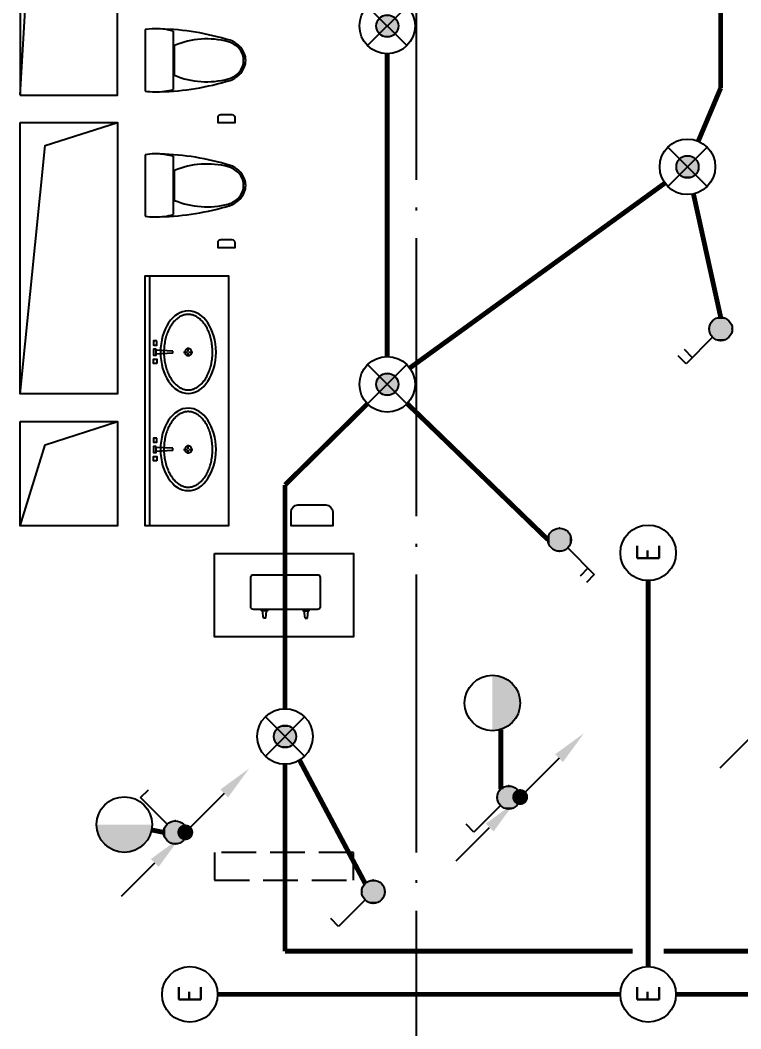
# Model space of a CAD drawing. Extents: x -2209072 to 495824, y -92434 to 572724.
# Drawn here: x 5931 to 11120, y 228153 to 235412 of the extents above; entities that cross this region are included whole.
import ezdxf
from ezdxf.enums import TextEntityAlignment as Align

# ---------------------------------------------------------------- set-up
doc = ezdxf.new("R2010")
doc.units = 0
doc.header["$LTSCALE"] = 1000
doc.header["$MEASUREMENT"] = 0
for name, pattern in [('DASH', [0.35, 0.25, -0.1]), ('X-104 6#7#平面$0$DASH', [0.35, 0.25, -0.1]), ('X-104 6#7#平面$0$DOTE', [2.4200000000000004, 2, -0.2, 0.02, -0.2])]:
    doc.linetypes.add(name, pattern=pattern)
doc.layers.get('0').update_dxf_attribs({"linetype": 'CONTINUOUS'})
for name, color, linetype in [('EQUIP-照明', 3, 'CONTINUOUS'), ('LWIRE', 4, 'CONTINUOUS'), ('TEL_TEXT', 3, 'CONTINUOUS'), ('WIRE-应急', 2, 'DASH'), ('WIRE-照明', 1, 'CONTINUOUS'), ('X-104 6#7#平面$0$A-C_门', 150, 'CONTINUOUS'), ('X-104 6#7#平面$0$A-I_卫-洁具', 241, 'CONTINUOUS'), ('X-104 6#7#平面$0$A-TECH_结构', 21, 'CONTINUOUS'), ('X-104 6#7#平面$0$A_AXIS-轴线', 36, 'X-104 6#7#平面$0$DOTE')]:
    doc.layers.add(name, color=color, linetype=linetype)
doc.styles.add('_TEL_DIM', font='SIMPLEX', dxfattribs={"width": 0.8, "height": 3.5, "bigfont": 'HZTXT'})
doc.styles.get("Standard").update_dxf_attribs({"font": 'gbenor.shx', "bigfont": 'gbcbig.shx'})

# ---------------------------------------------------------------- blocks, each defined once
blk = doc.blocks.new('$equip$00001838')
blk.add_circle((0, 0), 0.5)
at = {"color": 7, "style": '_TEL_DIM'}
blk.add_attdef('$TEXT$', text='', height=0.4, dxfattribs=at).set_placement((0, 0), align=Align.MIDDLE_CENTER)
at = {"color": 7, "style": '_TEL_DIM', "flags": 1}
blk.add_attdef('A', text='', height=2e-05, dxfattribs=at).set_placement((0, 0), align=Align.MIDDLE_CENTER)
blk = doc.blocks.new('$equip$00001151')
blk.add_circle((0, 0.5), 0.5)
for points in [[(0.4330127085668209, 0.2500000115614966), (-0.4330126952190767, 0.2499999884385034), (0.5, 0.5000000133477442), (-0.5, 0.4999999866522558)], [(0.2500000115578587, 0.0669873047809233), (-0.2499999884421413, 0.06698729143317905), (0.4330127085668209, 0.2500000115614966), (-0.4330126952190767, 0.2499999884385034)], [(1.334774424321949e-08, 0), (1.334774424321949e-08, 0), (0.2500000115578587, 0.0669873047809233), (-0.2499999884421413, 0.06698729143317905)]]:
    blk.add_solid(points)
at = {"flags": 9}
blk.add_attdef('A', (0, 0), '', height=2e-05, dxfattribs=at)
blk = doc.blocks.new('$equip$00001962')
for p, q in [((0.1473139127519971, 0.3556472460822988), (0.625000000003638, 0.8333333333339397)), ((0.625000000003638, 0.8333333333339397), (0.7664213562420628, 0.6919119770955149))]:
    blk.add_line(p, q)
blk.add_circle((3.637978807091713e-12, 0.2083333333339397), 0.2083333333334168)
for p in [(1.091393642127514e-11, 0.4166666666660603), (-0.2083333333284827, 0.2083333333375776), (0.2083333333393966, 0.2083333333375776), (1.091393642127514e-11, 0)]:
    blk.add_point(p)
for points in [[(-0.1041666666642413, 0.3887552924552438), (0.1041666666715173, 0.3887552924552438), (-0.1804219591176661, 0.312500000001819), (0.1804219591249421, 0.312500000001819)], [(3.637978807091713e-12, 0.4166666666660603), (3.637978807091713e-12, 0.4166666666660603), (-0.1041666666642413, 0.3887552924552438), (0.1041666666715173, 0.3887552924552438)], [(-0.1804219591176661, 0.312500000001819), (0.1804219591249421, 0.312500000001819), (-0.2083333333284827, 0.2083333333339397), (0.2083333333357587, 0.2083333333339397)], [(-0.1804219591176661, 0.1041666666660603), (0.1804219591249421, 0.1041666666660603), (-0.2083333333284827, 0.2083333333339397), (0.2083333333357587, 0.2083333333339397)], [(-0.1041666666642413, 0.02791137421263556), (0.1041666666715173, 0.02791137421263556), (-0.1804219591176661, 0.1041666666660603), (0.1804219591249421, 0.1041666666660603)], [(3.637978807091713e-12, 1.818989403545856e-12), (3.637978807091713e-12, 1.818989403545856e-12), (-0.1041666666642413, 0.02791137421263556), (0.1041666666715173, 0.02791137421263556)]]:
    blk.add_solid(points)
at = {"layer": 'TEL_TEXT', "style": '_TEL_DIM', "flags": 1}
blk.add_attdef('A', text='', height=2e-05, dxfattribs=at).set_placement((0, 0), align=Align.MIDDLE_CENTER)
blk = doc.blocks.new('$TelecSys$00000081')
for p, q in [((0.1041666666678793, 0.1041666666660603), (0.1041666666678793, 0.1041666666660603)), ((-0.1041666666678793, -0.1041666666660603), (-0.1041666666678793, -0.1041666666660603)), ((-1.150000000001455, -1.149999999999636), (-0.5499999999992724, -0.5499999999992724))]:
    blk.add_line(p, q)
at = {"const_width": 0.1425}
blk.add_lwpolyline([(0.07125000000087311, 0, 1), (-0.07125000000087311, 0, 1)], format="xyb", close=True, dxfattribs=at)
blk.add_solid([(-0.6199999999989814, -0.4799999999995634), (-0.4799999999995634, -0.6200000000008004), (-0.09999999999854481, -0.1000000000003638)])
at = {"width": 0.8, "flags": 9}
blk.add_attdef('A', (0, 0), '', height=2e-05, rotation=180, dxfattribs=at)
blk = doc.blocks.new('$TelecSys$00000079')
for p, q in [((0.7000000000007276, 0.7000000000007276), (0, 0)), ((0.1041666666678793, 0.1041666666660603), (0.1041666666678793, 0.1041666666660603)), ((-0.1041666666678793, -0.1041666666660603), (-0.1041666666678793, -0.1041666666660603))]:
    blk.add_line(p, q)
at = {"const_width": 0.1425}
blk.add_lwpolyline([(-0.07125000000087311, 0, 1), (0.07125000000087311, 0, 1)], format="xyb", close=True, dxfattribs=at)
blk.add_solid([(0.6300000000010186, 0.7700000000004366), (0.7700000000004366, 0.6299999999991996), (1.150000000001455, 1.149999999999636)])
at = {"width": 0.8, "flags": 9}
blk.add_attdef('A', (0, 0), '', height=2e-05, dxfattribs=at)
blk = doc.blocks.new('$equip$00001149')
for p, q in [((-0.353553390592424, 0.353553390592424), (0.353553390592424, -0.353553390592424)), ((0.353553390592424, 0.353553390592424), (-0.353553390592424, -0.353553390592424))]:
    blk.add_line(p, q)
for radius in [0.5, 0.2]:
    blk.add_circle((0, 0), radius)
for points in [[(0, 0.2000000000007276), (0, 0.2000000000007276), (-0.09999999999854481, 0.1732050807586347), (0.09999999999854481, 0.1732050807586347)], [(-0.1732050807586347, 0.09999999999854481), (0.1732050807586347, 0.09999999999854481), (-0.2000000000007276, 0), (0.2000000000007276, 0)], [(-0.1732050807586347, -0.09999999999854481), (0.1732050807586347, -0.09999999999854481), (-0.2000000000007276, 0), (0.2000000000007276, 0)], [(-0.09999999999854481, 0.1732050807586347), (0.09999999999854481, 0.1732050807586347), (-0.1732050807586347, 0.09999999999854481), (0.1732050807586347, 0.09999999999854481)], [(-0.09999999999854481, -0.1732050807586347), (0.09999999999854481, -0.1732050807586347), (-0.1732050807586347, -0.09999999999854481), (0.1732050807586347, -0.09999999999854481)], [(0, -0.2000000000007276), (0, -0.2000000000007276), (-0.09999999999854481, -0.1732050807586347), (0.09999999999854481, -0.1732050807586347)]]:
    blk.add_solid(points)
at = {"flags": 9}
blk.add_attdef('A', (0, 0), '', height=2e-05, dxfattribs=at)
blk = doc.blocks.new('$equip$00001963')
for p, q in [((0.1473139127447212, 0.3556472460822988), (0.624999999996362, 0.8333333333339397)), ((0.624999999996362, 0.8333333333339397), (0.7664213562347868, 0.6919119770955149)), ((0.5118629150056222, 0.7201962483431998), (0.653284271244047, 0.578774892108413))]:
    blk.add_line(p, q)
blk.add_circle((-3.637978807091713e-12, 0.2083333333339397), 0.2083333333334168)
for p in [(0, 0.4166666666660603), (-0.2083333333393966, 0.2083333333375776), (0.2083333333284827, 0.2083333333375776), (0, 0)]:
    blk.add_point(p)
for points in [[(-0.1041666666715173, 0.3887552924552438), (0.1041666666642413, 0.3887552924552438), (-0.1804219591249421, 0.312500000001819), (0.1804219591176661, 0.312500000001819)], [(-3.637978807091713e-12, 0.4166666666660603), (-3.637978807091713e-12, 0.4166666666660603), (-0.1041666666715173, 0.3887552924552438), (0.1041666666642413, 0.3887552924552438)], [(-0.1804219591249421, 0.312500000001819), (0.1804219591176661, 0.312500000001819), (-0.2083333333357587, 0.2083333333339397), (0.2083333333284827, 0.2083333333339397)], [(-0.1804219591249421, 0.1041666666660603), (0.1804219591176661, 0.1041666666660603), (-0.2083333333357587, 0.2083333333339397), (0.2083333333284827, 0.2083333333339397)], [(-0.1041666666715173, 0.02791137421263556), (0.1041666666642413, 0.02791137421263556), (-0.1804219591249421, 0.1041666666660603), (0.1804219591176661, 0.1041666666660603)], [(-3.637978807091713e-12, 1.818989403545856e-12), (-3.637978807091713e-12, 1.818989403545856e-12), (-0.1041666666715173, 0.02791137421263556), (0.1041666666642413, 0.02791137421263556)]]:
    blk.add_solid(points)
at = {"layer": 'TEL_TEXT', "style": '_TEL_DIM', "flags": 1}
blk.add_attdef('A', text='', height=2e-05, dxfattribs=at).set_placement((0, 0), align=Align.MIDDLE_CENTER)
blk = doc.blocks.new('*U1301')
at = {"layer": 'X-104 6#7#平面$0$A_AXIS-轴线'}
blk.add_line((16799.99999999995, 25699.99999999951), (16800.00000000001, -6500.000000000349), dxfattribs=at)
blk = doc.blocks.new('X-104 6#7#平面$0$fdgfh')
at = {"layer": 'X-104 6#7#平面$0$A-TECH_结构'}
for points in [[(249.9992219226351, 5449.952552746516), (380.2586364085146, 7653.61006812047), (949.9988160992798, 7949.954056175251)], [(250.0007956082845, 3299.953562546638), (430.2595986682354, 5086.189211516292), (950.0000411647852, 5253.047314131283)], [(250.0008091879863, 2349.953562546638), (430.420535651675, 2933.095748235413), (950.1609781482393, 3099.953850850405)]]:
    blk.add_lwpolyline(points, dxfattribs=at)
for points in [[(249.9999850521363, 5449.952606373932), (950.0000343854572, 5449.962854109006), (949.9999920993578, 7949.954347087245), (249.9999427660368, 7949.944099352229)], [(249.9999890448889, 5253.04730595334), (949.9999941324131, 5253.047305935295), (950.0000584850204, 3299.953915262595), (250.0000533974817, 3299.953915280639)], [(250.1609260283285, 3099.953842672461), (950.1609311158672, 3099.953842654417), (950.0000720647222, 2349.953915262595), (250.0000669771835, 2349.953915280639)]]:
    blk.add_lwpolyline(points, close=True, dxfattribs=at)
blk = doc.blocks.new('X-104 6#7#平面$0$meae')
for p, q in [((-215.039999999979, 0), (-243.7679999999818, 0)), ((-210, 5.039999999979045), (-210, 32.76000000000931)), ((-176.7359999999753, 0), (-204.9599999999627, 0)), ((-99.54815868195146, 8), (21.68149024352897, 14.3899337600451)), ((-99.54815868195146, -7.999999999941792), (-99.54815868195146, 8)), ((21.68149024352897, -14.3899337601033), (21.68149024352897, 14.3899337600451)), ((-210, -32.25599999999395), (-210, -5.039999999979045)), ((-99.54815868195146, -8.000000000058208), (21.68149024352897, -14.3899337601033))]:
    blk.add_line(p, q)
for points in [[(17.19145484233741, 81.35012003820157), (40, 81.35012003820157), (39.99999999994179, 51.35012003820157), (17.1914548422792, 51.35012003820157)], [(21.68149024352897, 21.35012003820157), (40, 21.35012003820157), (40, -21.35012003820157), (21.68149024352897, -21.35012003820157)], [(17.19145484233741, -81.35012003820157), (40, -81.35012003820157), (39.99999999994179, -51.35012003820157), (17.1914548422792, -51.35012003820157)]]:
    blk.add_lwpolyline(points, close=True)
at = {"const_width": 0.8399999999999999}
blk.add_lwpolyline([(-209.5800000000163, -0.1400000000139698, -0.9999999999999999), (-210.4199999999837, -0.1400000000139698, -0.9999999999999999)], format="xyb", close=True, dxfattribs=at)
blk.add_circle((-210, 0), 25.2)
blk.add_ellipse((-210, 0), major_axis=(0, -296.8388870928175), ratio=0.6737661697857759)
at = {"color": 8}
blk.add_open_spline([(-210, -271.838887092832), (-201.6286662275088, -271.838887092832), (-193.2556980797672, -270.8834744876949), (-176.5567826171755, -267.0318226981908), (-168.2292954665609, -264.1331208487391), (-151.7464247078751, -256.3412992825033), (-143.592075161112, -251.4461166422116), (-127.6688291439204, -239.6628589069005), (-119.9016611408442, -232.7743547918508), (-105.0053654383519, -217.100718463771), (-97.87740360945463, -208.3160983382841), (-84.50442564953119, -189.0367220979533), (-78.25994529254967, -178.5426552897552), (-66.86596525227651, -156.1005802754662), (-61.71665413689334, -144.1531549534993), (-52.68240508378949, -119.1104159536771), (-48.79751711455174, -106.0155586157343), (-42.41598126577446, -79.01830609660828), (-39.91934085072717, -65.11628590768669), (-36.39207964838715, -36.86706837144447), (-35.3614577781409, -22.5202054088586), (-34.79793056182098, 6.244822261855006), (-35.26502483320655, 20.66266644134885), (-37.68259151588427, 49.19399507466005), (-39.63306519814068, 63.30715293157846), (-44.95700291811954, 90.86129060061648), (-48.33046480413759, 104.3019146881416), (-56.39392556494568, 130.1611448710319), (-61.0838973345235, 142.5793309712317), (-71.62818411248736, 166.0733063118532), (-77.48238030000357, 177.1485642623738), (-90.15903716551838, 197.6798496269621), (-96.98112566315103, 207.1352148510632), (-111.3602107425686, 224.2113378457143), (-118.9163064261083, 231.8314545630128), (-134.510733252624, 245.1036245926516), (-142.547481424408, 250.7556368449004), (-158.868371842138, 260.0530890176306), (-167.1509793659789, 263.6999722997425), (-183.7976203592261, 269.0257272459567), (-192.162095878215, 270.7072330619558), (-208.8995512870024, 272.153067119536), (-217.2755150526064, 271.9185741905239), (-234.0031495776493, 269.526916392555), (-242.3573442720808, 267.3679324407713), (-258.9526960913208, 261.0731867576833), (-267.1936322519905, 256.9349128940958), (-283.3781850557425, 246.65468100406), (-291.3201072766096, 240.5117016318836), (-306.6623222918133, 226.2813428560039), (-314.0611830068519, 218.1942343084957), (-328.0653621423407, 200.2301868745126), (-334.6699371464783, 190.353927289194), (-346.859358667396, 169.044026111078), (-352.4439172392595, 157.6110181525), (-362.4072642970132, 133.476927122334), (-366.7859668953461, 120.7763437553076), (-374.1964356524404, 94.43610308453208), (-377.2281845823745, 80.79684587812517), (-381.8495765395346, 52.93462008907227), (-383.4392193020904, 38.71199739631265), (-385.1273327118251, 10.0537408667733), (-385.225804392132, -4.381569712015335), (-383.9285565786413, -33.08909023553133), (-382.5328362500295, -47.36097819061251), (-378.2902226594742, -75.36972922243876), (-375.4433290168527, -89.10625087702647), (-368.3874579074909, -115.6863969620317), (-364.1784936326439, -128.529630749661), (-354.5335200406262, -152.9902308470919), (-349.097582319926, -164.6071133053629), (-337.1786070214584, -186.3198765731067), (-330.6958189697471, -196.415140855941), (-316.9037533847149, -214.843760280055), (-309.5951420506462, -223.1764269854757), (-294.4000191528467, -237.9131964488188), (-286.5148495539906, -244.3169298697612), (-270.41386736813, -255.1213227973203), (-262.1997869724291, -259.5227866767091), (-245.6385630253353, -266.3373192788567), (-237.2919559226721, -268.7527736420161), (-222.6272707111784, -271.2949484957498), (-216.3134306632564, -271.838887092832), (-210, -271.838887092832)], degree=3, knots=[0, 0, 0, 0, 0.1541728099079682, 0.1541728099079682, 0.3083456198159364, 0.3083456198159364, 0.4625184297239047, 0.4625184297239047, 0.6166912396318729, 0.6166912396318729, 0.7708640495398411, 0.7708640495398411, 0.9250368594478093, 0.9250368594478093, 1.079209669355778, 1.079209669355778, 1.233382479263746, 1.233382479263746, 1.387555289171714, 1.387555289171714, 1.541728099079682, 1.541728099079682, 1.69590090898765, 1.69590090898765, 1.850073718895619, 1.850073718895619, 2.004246528803587, 2.004246528803587, 2.158419338711555, 2.158419338711555, 2.312592148619523, 2.312592148619523, 2.466764958527492, 2.466764958527492, 2.62093776843546, 2.62093776843546, 2.775110578343428, 2.775110578343428, 2.929283388251396, 2.929283388251396, 3.083456198159364, 3.083456198159364, 3.237629008067333, 3.237629008067333, 3.391801817975301, 3.391801817975301, 3.545974627883269, 3.545974627883269, 3.700147437791237, 3.700147437791237, 3.854320247699206, 3.854320247699206, 4.008493057607174, 4.008493057607174, 4.162665867515142, 4.162665867515142, 4.31683867742311, 4.31683867742311, 4.471011487331078, 4.471011487331078, 4.625184297239047, 4.625184297239047, 4.779357107147015, 4.779357107147015, 4.933529917054983, 4.933529917054983, 5.087702726962951, 5.087702726962951, 5.24187553687092, 5.24187553687092, 5.396048346778888, 5.396048346778888, 5.550221156686856, 5.550221156686856, 5.704393966594824, 5.704393966594824, 5.858566776502792, 5.858566776502792, 6.012739586410761, 6.012739586410761, 6.166912396318729, 6.166912396318729, 6.283185307179586, 6.283185307179586, 6.283185307179586, 6.283185307179586], dxfattribs=at)
blk = doc.blocks.new('X-104 6#7#平面$0$hgfasg')
for p, q in [((-209.53125, 202.5), (209.53125, 202.5)), ((107.6506163835293, 211.7636099999945), (-107.650638883526, 211.7636099999945)), ((-220.78125, 0), (220.78125, 0))]:
    blk.add_line(p, q)
blk.add_lwpolyline([(-209.53125, 202.5), (-220.9312574999931, 151.5815775000083), (-226.3893074999942, 102.226364999995), (-226.3893074999942, 50.1765075000003), (-220.78125, 0)])
for centre, radius, start, end in [((12.18639293921296, 562.4982811024092), 163.5812782416205, 110.4523908064364, 162.7522599272803), ((23.26483596065373, 555.5449209055951), 162.7261878014058, 133.1457353983645, 165.2214349415254), ((-1.124999835155904e-05, 580.3665348804789), 128.7061108459815, 46.85426460163555, 133.1457353983645), ((0, 595.1750179040682), 128.7061108459815, 69.54760919356356, 110.4523908064364), ((-12.18639293921296, 562.4982811024092), 163.5812782416205, 17.24774007271973, 69.54760919356356), ((-23.26485846065043, 555.5449209055951), 162.7261878014058, 14.77856505847465, 46.85426460163555), ((1596.893304158017, 70.5022373952088), 1822.905267548176, 162.7522599272803, 178.7776319832778), ((448.2021256943117, 443.44170022248), 602.2018211347165, 165.2214349415254, 202.6262561226716), ((-448.2021481943084, 443.44170022248), 602.2018211347165, 337.3737438773284, 14.77856505847465), ((-1596.893304158017, 70.5022373952088), 1822.905267548176, 1.222368016722242, 17.24774007271973), ((-236.25, 76.1718824999989), 463.3354349999999, 7.739946000358616, 15.82198200030497), ((-236.25, 76.1718824999989), 463.3354349999999, 350.5376780003206, 7.739946000358616)]:
    blk.add_arc(centre, radius, start, end)
blk = doc.blocks.new('X-104 6#7#平面$0$fsgdfhghjgjj')
at = {"layer": 'X-104 6#7#平面$0$A-C_门', "linetype": 'X-104 6#7#平面$0$DASH'}
blk.add_lwpolyline([(15350.00007538858, 11399.99918117968), (16350.00007538858, 11399.99918403861), (16350.00007538858, 11599.99927320622), (15350.00007538858, 11599.99927034735)], close=True, dxfattribs=at)
at = {"layer": 'X-104 6#7#平面$0$A-I_卫-洁具', "ltscale": 0.1}
for p, q in [((15701.79325268514, 13285.06027177686), (15695.4033189251, 13338.82643820648)), ((15724.18318644531, 13338.82643820648), (15695.4033189251, 13338.82643820648)), ((15717.79325268514, 13285.06027177686), (15701.79325268514, 13285.06027177686)), ((15717.79325268526, 13285.06027177686), (15724.18318644531, 13338.82643820648)), ((16001.79325268514, 13285.06027177686), (15995.4033189251, 13338.82643820648)), ((15995.4033189251, 13338.82643820648), (16024.18318644519, 13338.82643820648)), ((16001.79325268526, 13285.06027177686), (16017.79325268514, 13285.06027177686)), ((16017.79325268514, 13285.06027177686), (16024.18318644519, 13338.82643820648))]:
    blk.add_line(p, q, dxfattribs=at)
at = {"layer": 'X-104 6#7#平面$0$A-I_卫-洁具'}
for points in [[(15395.0004856094, 16909.99953200371), (15475.0004856094, 16909.99953200371, -0.414213562373095), (15495.0004856094, 16889.99953200371), (15495.0004856094, 16849.99953200371), (15375.0004856094, 16849.99953200371), (15375.0004856094, 16889.99953200371, -0.414213562373095)], [(15395.00048560929, 16009.99953200371), (15475.00048560929, 16009.99953200371, -0.414213562373095), (15495.00048560929, 15989.99953200371), (15495.00048560929, 15949.99953200371), (15375.00048560929, 15949.99953200371), (15375.00048560929, 15989.99953200371, -0.414213562373095)], [(15950.0004363131, 14099.99770777457), (16150.0004363131, 14099.99770777457, -0.414213562373095), (16200.0004363131, 14049.99770777457), (16200.0004363131, 13949.99770777457), (15900.0004363131, 13949.99770777457), (15900.0004363131, 14049.99770777457, -0.414213562373095)]]:
    blk.add_lwpolyline(points, format="xyb", close=True, dxfattribs=at)
at = {"layer": 'X-104 6#7#平面$0$A-I_卫-洁具', "ltscale": 0.1}
for points in [[(14849.99991233589, 13949.99966795574), (14849.99991233589, 15749.99966795574), (15449.99991233577, 15749.99966795574), (15449.99991233577, 13949.99966795574)], [(15349.99996275971, 13749.99971276231), (16349.99994739312, 13749.99971276231), (16349.99994739312, 13149.999390262), (15349.99996275971, 13149.999390262)], [(15688.443132647, 13338.82643820648), (15688.443132647, 13347.98569308472), (15731.1433727234, 13347.98569308472), (15731.1433727234, 13338.82643820648)], [(16031.1433727234, 13338.82643820648), (16031.1433727234, 13347.98569308472), (15988.443132647, 13347.98569308472), (15988.443132647, 13338.82643820648)]]:
    blk.add_lwpolyline(points, close=True, dxfattribs=at)
at = {"layer": 'X-104 6#7#平面$0$A-I_卫-洁具'}
blk.add_lwpolyline([(14880.00132787437, 15749.99802187353), (14880.00058604067, 13949.99769919791), (14850.00058604067, 13949.99769919791), (14850.00058604032, 15749.99808951351), (14880.00132787437, 15749.99808990461)], dxfattribs=at)
at = {"layer": 'X-104 6#7#平面$0$A-I_卫-洁具', "ltscale": 0.1}
blk.add_lwpolyline([(16109.79325268514, 13577.98569308472), (16109.79325268514, 13367.98569308472, -0.414213562373095), (16089.79325268514, 13347.98569308472), (15629.79325268514, 13347.98569308472, -0.4142135623731127), (15609.79325268514, 13367.98569308472), (15609.79325268514, 13577.98569308472, -0.4142135623730765), (15629.79325268514, 13597.98569308472), (16089.79325268514, 13597.98569308472, -0.414213562373095)], format="xyb", close=True, dxfattribs=at)
at = {"layer": 'X-104 6#7#平面$0$A-I_卫-洁具', "ltscale": 0.1, "extrusion": (0, 0, -1), "xscale": -1, "zscale": -1, "rotation": 90}
for p in [(-14849.99998736219, 17299.99953200371), (-14849.99998736219, 16399.99953200371)]:
    blk.add_blockref('X-104 6#7#平面$0$hgfasg', p, dxfattribs=at)
at = {"layer": 'X-104 6#7#平面$0$A-I_卫-洁具', "ltscale": 0.1, "xscale": -1}
for p in [(14949.99991233577, 15199.9996679555), (14949.99991376535, 14499.9996679555)]:
    blk.add_blockref('X-104 6#7#平面$0$meae', p, dxfattribs=at)
blk = doc.blocks.new('X-104 6#7#平面')
for name, p in [('*U1301', (-8018.872476587188, 217822.5484301847)), ('X-104 6#7#平面$0$fsgdfhghjgjj', (-8018.872476670542, 217822.5484301014))]:
    blk.add_blockref(name, p)
at = {"layer": 'X-104 6#7#平面$0$A-TECH_结构'}
blk.add_blockref('X-104 6#7#平面$0$fdgfh', (5681.127467216458, 229422.594051309), dxfattribs=at)

msp = doc.modelspace()

# ---------------------------------------------------------------- linework, layer by layer
at = {"layer": 'WIRE-应急', "linetype": 'DASH', "const_width": 35}
for points in [[(10452.71442011537, 228600.6149177945), (10452.71442011537, 231378.0627408693)], [(7352.714420115366, 228400.6149177945), (10252.71442011537, 228400.6149177945)], [(10652.71442011537, 228400.6149177945), (15252.71442011537, 228400.6149177945)]]:
    msp.add_lwpolyline(points, dxfattribs=at)
at = {"layer": 'WIRE-照明', "linetype": 'Continuous', "const_width": 35}
for points in [[(10975.01642067389, 236225.6433951814), (10975.01642067389, 234923.6743731939)], [(8573.980225525122, 235169.7251630434), (8573.980225525122, 232990.9950780169)], [(10975.01642067389, 234923.6743731939), (10813.25867217527, 234540.7130674586)], [(10573.46027386007, 234239.1580419584), (8735.958504392302, 232908.3110495435)], [(10975.01674675967, 233272.4331499617), (10778.59804879458, 234161.1863848465)], [(7837.949852089654, 232067.1308725598), (8431.385272629066, 232650.7571394676)], [(9731.230003245566, 231672.4329858944), (8717.784898381988, 232651.9978979573)], [(7837.949852089654, 230456.5333765878), (7837.949852089654, 232067.1308725598)], [(9391.60939916019, 229875.2665367518), (9391.60939916019, 230306.7646401294)], [(7837.949852089656, 230056.5333765878), (7837.94985208967, 228711.2760462761)], [(7942.664194115818, 230086.1370545206), (8416.522367004238, 229196.0168274886)], [(6877.435625639335, 229583.6589932302), (6964.563366683084, 229566.4410619161)], [(10340.21442011547, 228711.2760462761), (7837.94985208967, 228711.2760462761)], [(15340.21442011534, 228711.2760462761), (10565.21442011547, 228711.2760462761)]]:
    msp.add_lwpolyline(points, dxfattribs=at)

# ---------------------------------------------------------------- block references
msp.add_blockref('X-104 6#7#平面', (0, 0))
at = {"layer": 'EQUIP-照明', "xscale": 400, "yscale": 400, "zscale": 400}
for name, p in [('$equip$00001149', (8573.980225525122, 235369.7251630434)), ('$equip$00001149', (10735.43855272725, 234356.474013485)), ('$equip$00001149', (8573.980225525122, 232790.9950780169)), ('$equip$00001149', (7837.949852089654, 230256.5333765878)), ('$equip$00001151', (6681.230094488637, 229422.4325608488))]:
    msp.add_blockref(name, p, dxfattribs=at)
for name, p, rotation in [('$equip$00001963', (10975.01674675967, 233272.4331499617), 180), ('$equip$00001963', (9731.230003245566, 231672.4329858944), 270), ('$equip$00001151', (9531.230020041517, 230497.4327564395), 90), ('$equip$00001962', (9448.527124319482, 229901.6821449276), 180), ('$equip$00001962', (7131.230033349508, 229566.4410619117), 90), ('$equip$00001962', (8473.44009216353, 229222.4324356643), 180)]:
    msp.add_blockref(name, p, dxfattribs=dict(at, rotation=rotation))
at = {"layer": 'EQUIP-照明', "xscale": 400, "yscale": 400, "zscale": 400, "rotation": 90}
for p in [(10452.71442011537, 231578.0627408693), (7152.714420115366, 228400.6149177945), (10452.71442011537, 228400.6149177945)]:
    msp.add_blockref('$equip$00001838', p, dxfattribs=at).add_auto_attribs({'$TEXT$': 'E'})
at = {"layer": 'LWIRE', "xscale": 400, "yscale": 400, "zscale": 400}
for name, p in [('$TelecSys$00000081', (11431.22999798517, 230491.4473241053)), ('$TelecSys$00000079', (9531.230029715001, 229820.7016006813)), ('$TelecSys$00000079', (7120.065483664453, 229566.4410619132)), ('$TelecSys$00000081', (9531.230029715001, 229820.7016006813)), ('$TelecSys$00000081', (7120.065483664453, 229566.4410619132))]:
    msp.add_blockref(name, p, dxfattribs=at)

doc.saveas('drawing.dxf')
